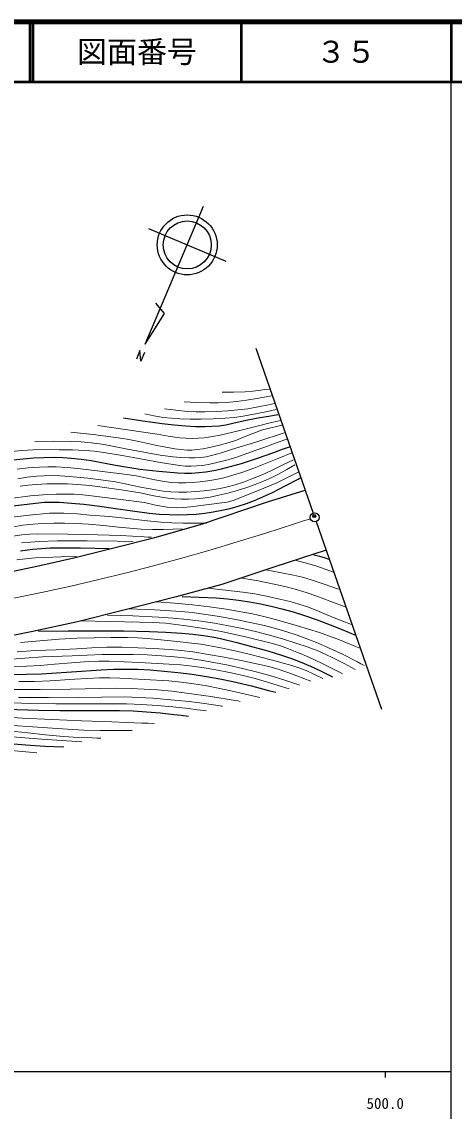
# Model space of a CAD drawing. Units: millimetres, scale not verified. Extents: x 40000 to 680000, y 20000 to 380000.
# Drawn here: x 507428 to 579500, y 198357 to 380000 of the extents above; entities that cross this region are included whole.
import ezdxf
from ezdxf.enums import TextEntityAlignment as Align

# ---------------------------------------------------------------- set-up
doc = ezdxf.new("R2010")
doc.units = ezdxf.units.MM
doc.header["$LTSCALE"] = 1000
doc.header["$PDMODE"] = 32
doc.header["$PDSIZE"] = 500
doc.linetypes.add('CHAIN', pattern=[18.5, 12, -1.5, 3.5, -1.5])
for name, color, linetype, lineweight in [('M-BGD-EXST', 7, 'Continuous', 25), ('M-BGD-RSTR', 7, 'Continuous', 13), ('M-BMK', 2, 'CHAIN', 13), ('M-BMK-OTRS', 5, 'Continuous', 25), ('M-BMK-SRVR', 3, 'Continuous', 25), ('M-STR-STR1', 1, 'Continuous', 25), ('M-TTL', 2, 'Continuous', 140), ('M-TTL-BAND', 7, 'Continuous', 25), ('M-TTL-LINE', 7, 'Continuous', 50)]:
    doc.layers.add(name, color=color, linetype=linetype, lineweight=lineweight)
doc.layers.add('M-OTRS', color=6, linetype='Continuous')
doc.layers.add('M-TTL-TXT', color=7, linetype='Continuous')
doc.styles.add('ＭＳ ゴシック', font='')
doc.styles.get('ＭＳ ゴシック').set_extended_font_data('MS Gothic')

msp = doc.modelspace()

# ---------------------------------------------------------------- linework, layer by layer
at = {"layer": 'M-BGD-EXST'}
for points in [[(524361, 313993), (527597, 313470), (530851, 313004), (532806, 312780), (534776, 312614), (536355, 312535), (537936, 312517), (539126, 312557), (540309, 312658), (541463, 312825), (542619, 313054), (544842, 313564), (547085, 314017), (548580, 314272), (550089, 314511)], [(505974, 306962), (507669, 307155), (509382, 307289), (511111, 307373), (512842, 307398), (514261, 307362), (515687, 307265), (517346, 307082), (519000, 306839), (523042, 306092), (527086, 305406), (530264, 305058), (533451, 304770), (534579, 304728), (535706, 304745), (536913, 304827), (538114, 304968), (539426, 305186), (540737, 305466), (542393, 305893), (544035, 306379), (546736, 307260), (549426, 308201), (550733, 308671), (552049, 309149)], [(504475, 299126), (507806, 299539), (511142, 299892), (512409, 299924), (513687, 299896), (515734, 299763), (517785, 299568), (520415, 299248), (523038, 298868), (525857, 298448), (528682, 298089), (530344, 297930), (532009, 297832), (533516, 297804), (535036, 297836), (536475, 297925), (537920, 298075), (539339, 298282), (540759, 298551), (542145, 298874), (543516, 299256), (544868, 299695), (546200, 300190), (547713, 300824), (549201, 301514), (551351, 302601), (553470, 303741), (553680, 303855), (553899, 303975)], [(507186, 291769), (509214, 292061), (510685, 292197), (512172, 292274), (514683, 292310), (517202, 292287), (519590, 292235), (521985, 292169)], [(556110, 291126), (557050, 290908), (557974, 290631), (558265, 290527), (558556, 290421)], [(534144, 284155), (536981, 284076), (539825, 283936), (541688, 283783), (543555, 283569), (545386, 283299), (547207, 282970), (548997, 282585), (550773, 282142), (552658, 281606), (554535, 281009), (556678, 280259), (558808, 279450), (560939, 278593), (563071, 277711)], [(510191, 278417), (515178, 278451), (520176, 278464), (524446, 278439), (528721, 278354), (531416, 278249), (534112, 278084), (535916, 277922), (537711, 277701), (539140, 277468), (540567, 277174), (543245, 276512), (545924, 275788), (548416, 275105), (550896, 274363), (552379, 273860), (553841, 273300), (555535, 272568), (557218, 271776), (558207, 271291), (559202, 270797)], [(459698, 270750), (461674, 269669), (463674, 268644), (465024, 268022), (466408, 267450), (468058, 266842), (469740, 266286), (472247, 265543), (474779, 264856), (477704, 264113), (480649, 263427), (483851, 262769), (487065, 262170), (490772, 261550), (494497, 260988), (498587, 260428), (502693, 259926), (505407, 259649), (508125, 259433), (511266, 259243), (514420, 259085)], [(468933, 271691), (473230, 270502), (477551, 269369), (480398, 268685), (483259, 268060), (485926, 267537), (488614, 267072), (491401, 266654), (494196, 266296), (497228, 265969), (500277, 265701), (503429, 265482), (506595, 265322), (510172, 265209), (513749, 265157), (518738, 265162), (523738, 265144), (525985, 265088), (528239, 264971), (530509, 264776), (532785, 264519), (533996, 264368), (535206, 264212)], [(505724, 271172), (508222, 271207), (510719, 271302), (515698, 271628), (520683, 271973), (522709, 272057), (524747, 272081), (526787, 272038), (528826, 271936), (531142, 271755), (533453, 271514), (535825, 271210), (538198, 270845), (540412, 270445), (542622, 269985), (545703, 269255), (548771, 268466), (549255, 268340), (549748, 268210)]]:
    msp.add_lwpolyline(points, dxfattribs=at)
at = {"layer": 'M-BGD-RSTR'}
for points in [[(540834, 318262), (542735, 318251), (544631, 318302), (545944, 318404), (547262, 318567), (547945, 318666), (548638, 318772)], [(531194, 315486), (533107, 315234), (535034, 315040), (536481, 314967), (537930, 314954), (539852, 315009), (541771, 315124), (543434, 315275), (545089, 315487), (546820, 315784), (548549, 316143), (549027, 316247), (549505, 316353)], [(534509, 316659), (536626, 316526), (538743, 316453), (540140, 316467), (541546, 316541), (543198, 316696), (544854, 316913), (546953, 317252), (549046, 317628)], [(527930, 314619), (529441, 314303), (530975, 314044), (532364, 313884), (533760, 313784), (535517, 313728), (537274, 313732), (539311, 313789), (541346, 313905), (542846, 314048), (544349, 314253), (546375, 314608), (548403, 315026), (549107, 315179), (549811, 315333)], [(515586, 311558), (519341, 311166), (523089, 310714), (525017, 310387), (526936, 310001), (529922, 309380), (532947, 308812), (533962, 308678), (534988, 308603), (535794, 308600), (536608, 308659), (537646, 308807), (538688, 309018), (540356, 309418), (542012, 309877), (543206, 310270), (544391, 310724), (545948, 311358), (547532, 311939), (548692, 312269), (549869, 312541), (550320, 312636), (550780, 312732)], [(520126, 312681), (525064, 311977), (530003, 311232), (531834, 310916), (533686, 310657), (534793, 310561), (535912, 310524), (536899, 310554), (537883, 310643), (539189, 310838), (540487, 311093), (543570, 311804), (546632, 312572), (548578, 313062), (550525, 313548)], [(509619, 310028), (512634, 310054), (515652, 310020), (517322, 309950), (518988, 309820), (520356, 309653), (521714, 309426), (525040, 308736), (528375, 308105), (530474, 307765), (532589, 307484), (533953, 307355), (535335, 307285), (536295, 307291), (537249, 307357), (538165, 307490), (539072, 307683), (540732, 308146), (542389, 308671), (546774, 310045), (551137, 311456)], [(505690, 308351), (507471, 308518), (509257, 308625), (511483, 308670), (513720, 308656), (515858, 308630), (518002, 308544), (519552, 308397), (521107, 308190), (524160, 307676), (527212, 307103), (530483, 306528), (533785, 306009), (534729, 305922), (535674, 305895), (536630, 305937), (537584, 306039), (538772, 306236), (539950, 306492), (541520, 306904), (543079, 307375), (545727, 308270), (548367, 309225), (549978, 309826), (551596, 310436)], [(506636, 305432), (508496, 305622), (510373, 305753), (511752, 305794), (513130, 305776), (514964, 305667), (516795, 305497), (520858, 305036), (524924, 304513), (526484, 304274), (528035, 303976), (529620, 303623), (531219, 303328), (532342, 303198), (533481, 303128), (534693, 303115), (535906, 303162), (537173, 303271), (538432, 303440), (539770, 303683), (541105, 303987), (542599, 304395), (544076, 304861), (546084, 305574), (548072, 306344), (550267, 307233), (552463, 308141)], [(506788, 303822), (508340, 304061), (509909, 304241), (511113, 304321), (512319, 304341), (513845, 304294), (515372, 304187), (518422, 303887), (521460, 303528), (523069, 303277), (524678, 302965), (527218, 302420), (529769, 301934), (531016, 301762), (532270, 301649), (533610, 301591), (534963, 301593), (536396, 301657), (537825, 301781), (539146, 301953), (540465, 302185), (541719, 302468), (542965, 302811), (544367, 303264), (545751, 303776), (547472, 304487), (549185, 305260), (550950, 306103), (552708, 306968)], [(507151, 302566), (508486, 302744), (509831, 302863), (511589, 302950), (513360, 302978), (515049, 302944), (516736, 302851), (518786, 302662), (520840, 302413), (523995, 301953), (527138, 301434), (529441, 300979), (531753, 300583), (532875, 300463), (534012, 300403), (535203, 300402), (536403, 300460), (537626, 300583), (538840, 300765), (540292, 301051), (541742, 301399), (543346, 301841), (544932, 302341), (546337, 302843), (547718, 303401), (548972, 303971), (550208, 304600), (551578, 305361), (552933, 306152)], [(505489, 300508), (508860, 300986), (510989, 301132), (513136, 301220), (514655, 301265), (516181, 301250), (517623, 301146), (519072, 300981), (523468, 300432), (527854, 299823), (529739, 299428), (531635, 299092), (532464, 299008), (533296, 298985), (534418, 299028), (535544, 299131), (538623, 299500), (541677, 299926), (542675, 300207), (543658, 300547), (546824, 301823), (549950, 303148), (551719, 304010), (553474, 304928)], [(505320, 297365), (508678, 297738), (512044, 298052), (513240, 298098), (514438, 298084), (516635, 297954), (518840, 297762), (521968, 297501), (525097, 297180), (527844, 296835), (530604, 296549), (532458, 296444), (534316, 296398), (536246, 296393), (538188, 296410)], [(505750, 295751), (507614, 296043), (509303, 296227), (510997, 296350), (512765, 296421), (514534, 296431), (516542, 296375), (518557, 296258), (521057, 296036), (523562, 295753), (525451, 295553), (527343, 295413), (529188, 295357), (531037, 295360), (532598, 295394), (534159, 295441)], [(505200, 294104), (507462, 294437), (508743, 294548), (510039, 294599), (515033, 294547), (520029, 294459), (523924, 294325), (527820, 294130), (528439, 294097), (529058, 294064)], [(507387, 293106), (510371, 293322), (513348, 293476), (518337, 293441), (523331, 293376), (524659, 293339), (525998, 293298)], [(506619, 290266), (508021, 290466), (509642, 290605), (511270, 290684), (513909, 290774), (516557, 290850)], [(553141, 290198), (554891, 289742), (556623, 289229), (558006, 288742), (559385, 288212)], [(544153, 287238), (546819, 286775), (549475, 286254), (551248, 285844), (553007, 285375), (554801, 284825), (556576, 284217), (558938, 283345), (561299, 282437)], [(548087, 288609), (550413, 288202), (552734, 287735), (554197, 287379), (555656, 286963), (557849, 286243), (560037, 285462), (560121, 285431), (560216, 285397)], [(538449, 285541), (541370, 285248), (544296, 284894), (546254, 284597), (548211, 284239), (550179, 283810), (552136, 283323), (553589, 282918), (555032, 282453), (556588, 281856), (558133, 281198), (559754, 280514), (561407, 279881), (561961, 279680), (562526, 279477)], [(525238, 282148), (529611, 281937), (533984, 281666), (535835, 281492), (537687, 281258), (540399, 280826), (543105, 280333), (545488, 279855), (547857, 279318), (549726, 278836), (551590, 278294), (553349, 277720), (555098, 277086), (556824, 276394), (558533, 275642), (560978, 274479), (563407, 273256), (563959, 272974), (564511, 272691)], [(529930, 283303), (532907, 283082), (535890, 282800), (538688, 282454), (541489, 282047), (543681, 281691), (545861, 281276), (547786, 280828), (549698, 280321), (553371, 279277), (557027, 278175), (558716, 277590), (560394, 276946), (562077, 276254), (563753, 275542)], [(517168, 280097), (522103, 280036), (527039, 279914), (529226, 279842), (531417, 279709), (533124, 279526), (534836, 279282), (537780, 278842), (540721, 278343), (544961, 277376), (549195, 276350), (550551, 275936), (551898, 275462), (553544, 274810), (555166, 274101), (557623, 272940), (560062, 271719), (560472, 271511), (560890, 271299)], [(521725, 281090), (525961, 280944), (530194, 280738), (532636, 280566), (535072, 280334), (537312, 280054), (539544, 279714), (541886, 279299), (544216, 278824), (546368, 278332), (548505, 277783), (550905, 277098), (553291, 276355), (554976, 275782), (556640, 275154), (558016, 274567), (559378, 273920), (561180, 272989), (562966, 272021)], [(507200, 276486), (510436, 276793), (513674, 277039), (516575, 277204), (519478, 277309), (522266, 277368), (525055, 277366), (526723, 277310), (528386, 277194), (532831, 276728), (537267, 276203), (539083, 275917), (540890, 275572), (543223, 275057), (545551, 274483), (548994, 273608), (552434, 272672), (553628, 272275), (554810, 271819), (556215, 271196), (557605, 270532)], [(505033, 273688), (507940, 273922), (510853, 274096), (515836, 274298), (520828, 274489), (523405, 274527), (525982, 274504), (528338, 274430), (530703, 274295), (532875, 274113), (535050, 273871), (537246, 273557), (539442, 273182), (541824, 272712), (544197, 272183), (546478, 271615), (548743, 270988), (551264, 270218), (553780, 269404)], [(506683, 274973), (509694, 275163), (513151, 275282), (516606, 275461), (519090, 275623), (521576, 275726), (524153, 275712), (526742, 275638), (529410, 275524), (532083, 275350), (534003, 275174), (535916, 274939), (538531, 274529), (541149, 274058), (544004, 273511), (546846, 272906), (548585, 272478), (550306, 271992), (551787, 271511), (553248, 270974), (554418, 270511), (555585, 270035)], [(504013, 272476), (508253, 272548), (510557, 272678), (512856, 272869), (515714, 273121), (518578, 273313), (520286, 273371), (521992, 273368), (526973, 273155), (531969, 272913), (533912, 272777), (535850, 272580), (537820, 272306), (539791, 271970), (542067, 271518), (544330, 271007), (546353, 270492), (548360, 269920), (550170, 269356), (551975, 268772)], [(458430, 270795), (460228, 269635), (462056, 268527), (463308, 267842), (464597, 267206), (466123, 266527), (467683, 265899), (469580, 265203), (471506, 264562), (473467, 263971), (475444, 263439), (477928, 262859), (480434, 262335), (485171, 261443), (489923, 260610), (493747, 259979), (497593, 259406), (500675, 259003), (503764, 258660), (506860, 258373), (509958, 258116)], [(460686, 270885), (462612, 269924), (464570, 269015), (465907, 268465), (467267, 267970), (469085, 267387), (470934, 266858), (474712, 265861), (478497, 264924), (480495, 264481), (482507, 264096), (487432, 263302), (492375, 262546), (496353, 261906), (500337, 261327), (503066, 261015), (505813, 260762), (510787, 260376), (515773, 260032), (516610, 259976), (517448, 259921)], [(461904, 270975), (464106, 270016), (466328, 269114), (467964, 268525), (469628, 267989), (472021, 267301), (474432, 266670), (477078, 266038), (479737, 265465), (482605, 264921), (485494, 264434), (490420, 263638), (495356, 262832), (497661, 262497), (499972, 262222), (504193, 261867), (508410, 261451), (511387, 261101), (514379, 260809), (516801, 260668), (519227, 260587), (519917, 260569), (520607, 260552)], [(463709, 271066), (465725, 270270), (467761, 269531), (469810, 268884), (471888, 268292), (475448, 267319), (479019, 266406), (480995, 265959), (482985, 265571), (485547, 265141), (488130, 264770), (493082, 264164), (498044, 263582), (501553, 263127), (505078, 262731), (510048, 262367), (515038, 262048), (517754, 261908), (520481, 261829), (523161, 261808), (525841, 261816)], [(466489, 271472), (468748, 270640), (471036, 269862), (472789, 269342), (474560, 268881), (477104, 268297), (479668, 267771), (484566, 266846), (489486, 265960), (492731, 265422), (495984, 264943), (498610, 264610), (501244, 264337), (504352, 264091), (507466, 263905), (512449, 263674), (517439, 263472), (522420, 263276), (527411, 263076), (528490, 263032), (529568, 262989)], [(470595, 271968), (473056, 271269), (475541, 270626), (477882, 270119), (480236, 269670), (485014, 268732), (489801, 267854), (493265, 267440), (496745, 267084), (499729, 266808), (502719, 266592), (505822, 266431), (508928, 266330), (513116, 266272), (517314, 266274), (521092, 266294), (524870, 266253), (527437, 266155), (529999, 265996), (532596, 265775), (535188, 265494), (536705, 265306), (538231, 265110)], [(505482, 268682), (510479, 268667), (515465, 268728), (520463, 268837), (523049, 268867), (525645, 268838), (527831, 268749), (530023, 268600), (532440, 268366), (534860, 268072), (538935, 267482), (543011, 266831), (543425, 266764), (543840, 266696)], [(506960, 269990), (509548, 270025), (512145, 270120), (516276, 270395), (520407, 270609), (522094, 270616), (523791, 270562), (527855, 270359), (531925, 270095), (534005, 269881), (536088, 269607), (538262, 269258), (540424, 268851), (543529, 268175), (546622, 267441), (546855, 267384), (547088, 267328)], [(506900, 267344), (511887, 267314), (516882, 267305), (520730, 267407), (524577, 267449), (526921, 267353), (529263, 267198), (532284, 266964), (535309, 266670), (537903, 266335), (540499, 265939), (540696, 265908), (540893, 265877)]]:
    msp.add_lwpolyline(points, dxfattribs=at)
at = {"layer": 'M-BMK'}
msp.add_lwpolyline([(459130, 277005), (464095, 277477), (469066, 277987), (473515, 278505), (477966, 279084), (482908, 279776), (487853, 280511), (491958, 281177), (496052, 281902), (500952, 282831), (505849, 283817), (510728, 284844), (515611, 285920), (520248, 286990), (524881, 288122), (529390, 289288), (533894, 290514), (538623, 291868), (543335, 293279), (548097, 294762), (552857, 296281), (554188, 296710), (555529, 297143)], dxfattribs=at)
at = {"layer": 'M-BMK-OTRS'}
for p, q in [((546428, 325596), (555997, 298081)), ((556489, 296665), (567373, 265367))]:
    msp.add_line(p, q, dxfattribs=at)
at = {"layer": 'M-BMK-SRVR'}
for p, q in [((527968, 326231), (537736, 349244)), ((528558, 345535), (541445, 340065)), ((531233, 331363), (529783, 333065)), ((527968, 326231), (531233, 331363)), ((527126, 325180), (526528, 323750)), ((527258, 323442), (527126, 325180)), ((527861, 324863), (527258, 323442))]:
    msp.add_line(p, q, dxfattribs=at)
for centre, radius in [((535001, 342800), 5000), ((535001, 342800), 4000), ((556243, 297373), 746)]:
    msp.add_circle(centre, radius, dxfattribs=at)
at = {"layer": 'M-OTRS'}
msp.add_point((556171, 297593), dxfattribs=at)
at = {"layer": 'M-STR-STR1'}
for p, q in [((548405, 299947), (554660, 301924)), ((537228, 296194), (548405, 299947)), ((529612, 294008), (537228, 296194)), ((522561, 292210), (529612, 294008)), ((516078, 290623), (522561, 292210)), ((558155, 291876), (549604, 289122)), ((500811, 287344), (509908, 289213)), ((509908, 289213), (516078, 290623)), ((549604, 289122), (540789, 286203)), ((540789, 286203), (533138, 284123)), ((533138, 284123), (524676, 281937)), ((524676, 281937), (516708, 279962)), ((516708, 279962), (508986, 278305)), ((508986, 278305), (497625, 276013))]:
    msp.add_line(p, q, dxfattribs=at)
at = {"layer": 'M-TTL'}
msp.add_line((680000, 380000), (40000, 380000), dxfattribs=at)
at = {"layer": 'M-TTL-BAND'}
for p, q in [((579000, 20000), (579000, 370000)), ((40000, 205000), (579000, 205000)), ((568000, 205000), (568000, 204000))]:
    msp.add_line(p, q, dxfattribs=at)
at = {"layer": 'M-TTL-LINE'}
for p, q in [((508747, 380000), (508747, 370000)), ((509247, 380000), (509247, 370000)), ((543997, 380000), (543997, 370000)), ((579000, 380000), (579000, 370000)), ((40000, 370000), (680000, 370000))]:
    msp.add_line(p, q, dxfattribs=at)

# ---------------------------------------------------------------- texts
at = {"layer": 'M-TTL-BAND', "style": 'ＭＳ ゴシック'}
msp.add_text('500.0', height=1833, dxfattribs=at).set_placement((568000, 198195), align=Align.BOTTOM_CENTER)
msp.add_text('500.0', height=1833, dxfattribs=at).set_placement((568000, 198195), align=Align.BOTTOM_CENTER)
at = {"layer": 'M-TTL-TXT', "style": 'ＭＳ ゴシック'}
for s, p in [('図面番号', (526622, 375000)), ('３５', (561497, 375000))]:
    msp.add_text(s, height=3666, dxfattribs=at).set_placement(p, align=Align.MIDDLE_CENTER)

doc.saveas('drawing.dxf')
